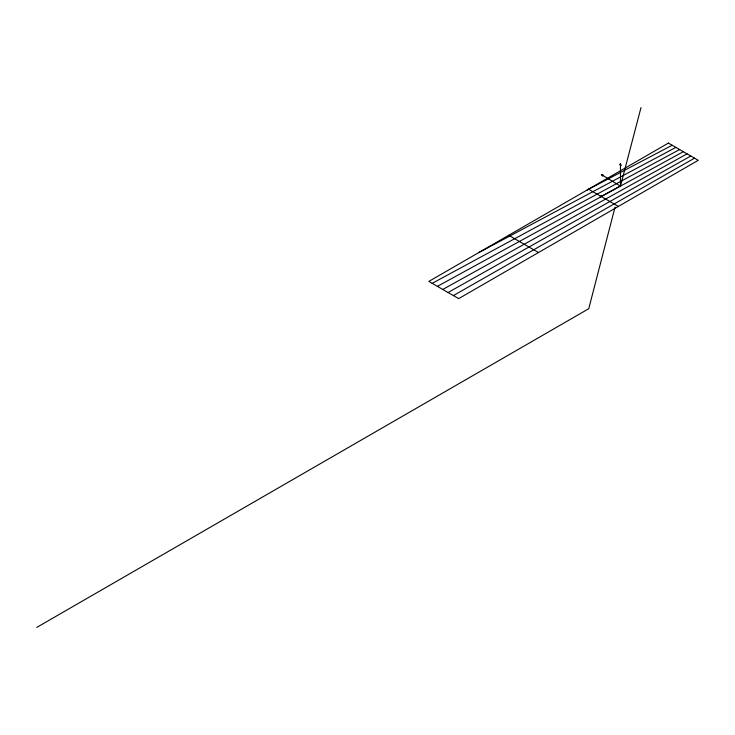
<?xml version="1.0" encoding="UTF-8"?>
<svg xmlns="http://www.w3.org/2000/svg" width="735" height="735" viewBox="0 0 735 735"><rect width="100%" height="100%" fill="white"/><g stroke="black" fill="none" stroke-linecap="round" stroke-linejoin="round"><path stroke-width="1.1" d="M615.039 207.123L588.744 308.718L36.75 627.414M601.386 174.535L602.774 176.207L602.774 174.553L601.386 174.535L620.469 186.148L640.993 107.586M620.469 163.51L619.752 164.75L621.185 165.577L620.469 163.51L620.469 186.148M453.366 295.58L694.52 158.154M448.065 292.521L690.79 156.004M442.773 289.461L687.06 153.854M620.23 186.001L600.118 197.017L601.588 195.391L601.588 196.217M437.408 286.356L683.329 151.695M432.171 283.342L679.599 149.545M478.577 252.693L675.869 147.395M587.072 190.053L672.148 145.236M588.551 189.198L618.392 206.416M508.693 235.301L538.525 252.528M668.418 143.086L428.827 281.413L458.668 298.63L698.25 160.313L668.418 143.086"/></g></svg>
